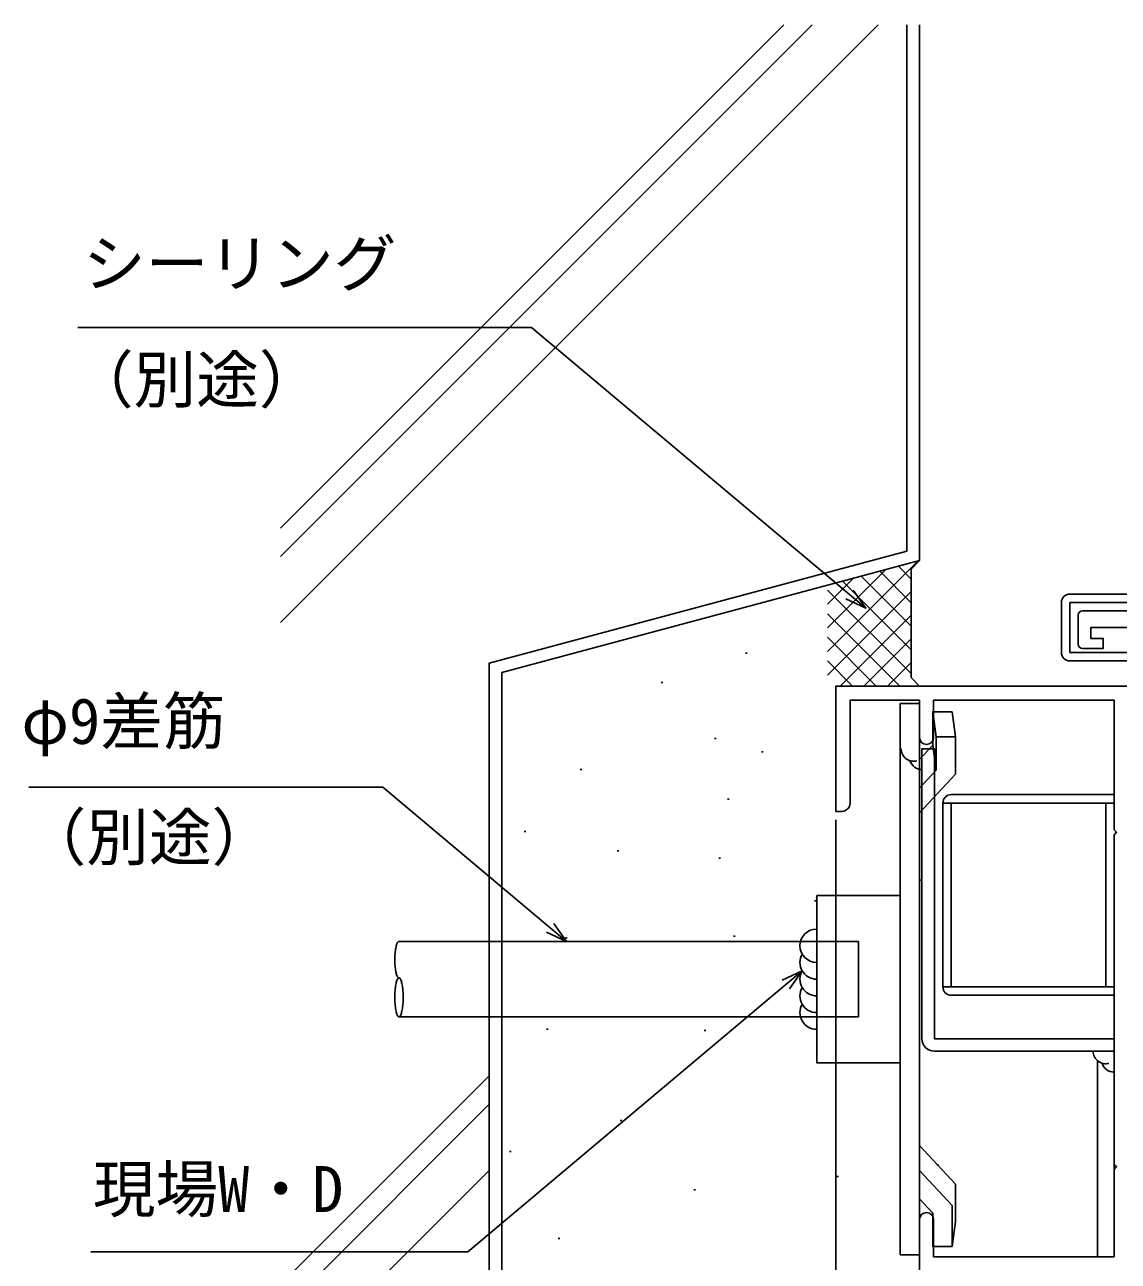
# Model space of a CAD drawing. Units: millimetres, scale not verified. Extents: x -438 to 438, y -344 to 341.
# Drawn here: x -93.5 to 37.4, y -155.4 to -7.4 of the extents above; entities that cross this region are included whole.
import ezdxf
from ezdxf.enums import TextEntityAlignment as Align

# ---------------------------------------------------------------- set-up
doc = ezdxf.new("R2010")
doc.units = ezdxf.units.MM
doc.header["$LTSCALE"] = 2
for name, color, linetype in [('0-2_YKK_11', 7, 'Continuous'), ('0-4_YKK_13', 4, 'Continuous'), ('0-6_YKK_D', 6, 'Continuous'), ('0-8_YSS_K', 3, 'Continuous'), ('0-9_YSS_KE', 3, 'Continuous')]:
    doc.layers.add(name, color=color, linetype=linetype)
doc.styles.add('ＭＳ ゴシック', font='')
doc.styles.get('ＭＳ ゴシック').set_extended_font_data('MS Gothic')

msp = doc.modelspace()

# ---------------------------------------------------------------- linework, layer by layer
at = {"layer": '0-2_YKK_11'}
for p, q in [((32.614, -78.045), (32.614, -81.545)), ((44.614, -77.545), (33.114, -77.545)), ((15.314, -92.695), (15.314, -88.245)), ((15.414, -130.245), (36.914, -130.245)), ((34.914, -131.363), (34.914, -154.845))]:
    msp.add_line(p, q, dxfattribs=at)
for points in [[(33.114, -82.045), (35.614, -82.045), (35.614, -80.845), (34.114, -80.845), (34.114, -79.545), (40.114, -79.545), (40.114, -80.845), (38.614, -80.845), (38.614, -82.045), (41.614, -82.045), (41.614, -79.545), (43.614, -79.545), (43.614, -90.045)], [(4.314, -101.545), (3.614, -101.545), (3.614, -86.545), (38.614, -86.545), (38.614, -142.845), (46.614, -142.845), (46.614, -136.545), (49.114, -136.545), (49.114, -137.545), (48.114, -137.545), (48.114, -142.845), (57.114, -142.845), (57.114, -137.545), (56.114, -137.545), (56.114, -136.545), (58.614, -136.545), (58.614, -156.145), (38.614, -156.145), (38.614, -156.545), (13.614, -156.545), (13.614, -150.395)], [(13.614, -92.695), (13.614, -88.245), (5.314, -88.245), (5.314, -100.545)], [(15.314, -88.245), (36.914, -88.245), (36.914, -103.745), (37.214, -104.045), (36.914, -104.345), (36.914, -143.745), (37.214, -144.045), (36.914, -144.345), (36.914, -154.845)], [(36.914, -128.745), (15.414, -128.745), (15.414, -94.045), (13.914, -94.045), (13.914, -128.745)], [(15.314, -150.395), (15.314, -154.845), (36.914, -154.845), (36.914, -132.745)]]:
    msp.add_lwpolyline(points, dxfattribs=at)
for centre, radius, start, end in [((33.114, -78.045), 0.5, 90, 180), ((33.114, -81.545), 0.5, 180, 270), ((14.464, -92.695), 0.85, 180, 0), ((4.314, -100.545), 1, 270, 360), ((15.414, -128.745), 1.5, 180, 270), ((35.914, -130.245), 1.5, 180, 284.88341), ((36.914, -131.245), 1.5, 196.8745, 270), ((14.464, -150.395), 0.85, 360, 180)]:
    msp.add_arc(centre, radius, start, end, dxfattribs=at)
at = {"layer": '0-4_YKK_13'}
for p, q in [((30.614, -82.545), (30.614, -76.545)), ((31.614, -75.545), (44.983, -75.545)), ((44.983, -76.545), (31.614, -76.545)), ((31.614, -76.545), (31.614, -82.545)), ((31.614, -82.545), (41.314, -82.545)), ((41.314, -83.545), (31.614, -83.545)), ((11.314, -88.62), (11.314, -154.62)), ((11.314, -88.62), (13.614, -88.62)), ((13.614, -88.62), (13.614, -154.62)), ((15.614, -92.62), (15.214, -89.62)), ((17.914, -97.092), (17.914, -92.62)), ((15.214, -93.62), (15.614, -96.62)), ((13.614, -101.723), (17.914, -97.092)), ((16.414, -100.545), (16.414, -122.545)), ((16.414, -100.545), (36.914, -100.545)), ((17.414, -99.545), (36.914, -99.545)), ((17.414, -100.545), (17.414, -122.545)), ((35.914, -100.545), (35.914, -122.545)), ((1.314, -111.62), (11.314, -111.62)), ((-49.139, -118.376), (-49.119, -118.207)), ((-49.119, -118.207), (-49.095, -118.047)), ((-49.095, -118.047), (-49.069, -117.897)), ((-49.069, -117.897), (-49.039, -117.757)), ((-49.039, -117.757), (-49.007, -117.629)), ((-49.007, -117.629), (-48.973, -117.513)), ((-48.973, -117.513), (-48.936, -117.411)), ((-48.936, -117.411), (-48.897, -117.324)), ((-48.897, -117.324), (-48.857, -117.251)), ((-48.857, -117.251), (-48.815, -117.194)), ((-48.815, -117.194), (-48.773, -117.153)), ((-48.773, -117.153), (-48.729, -117.128)), ((-48.729, -117.128), (-48.686, -117.12)), ((6.314, -117.12), (-48.686, -117.12)), ((-49.186, -119.295), (-49.184, -119.105)), ((-49.184, -119.484), (-49.186, -119.295)), ((-49.184, -119.105), (-49.178, -118.917)), ((-49.178, -119.672), (-49.184, -119.484)), ((-49.178, -118.917), (-49.169, -118.732)), ((-49.169, -119.858), (-49.178, -119.672)), ((-49.169, -118.732), (-49.156, -118.551)), ((-49.156, -118.551), (-49.139, -118.376)), ((-49.156, -120.039), (-49.169, -119.858)), ((-49.139, -120.214), (-49.156, -120.039)), ((-49.119, -120.382), (-49.139, -120.214)), ((-49.095, -120.542), (-49.119, -120.382)), ((-49.069, -120.693), (-49.095, -120.542)), ((-49.039, -120.833), (-49.069, -120.693)), ((-49.007, -120.961), (-49.039, -120.833)), ((-48.973, -121.076), (-49.007, -120.961)), ((-48.936, -121.178), (-48.973, -121.076)), ((-48.897, -121.266), (-48.936, -121.178)), ((-48.857, -121.338), (-48.897, -121.266)), ((-49.139, -122.812), (-49.119, -122.632)), ((-49.119, -122.632), (-49.095, -122.461)), ((-49.095, -122.461), (-49.069, -122.3)), ((-49.069, -122.3), (-49.039, -122.151)), ((-49.039, -122.151), (-49.007, -122.014)), ((-49.007, -122.014), (-48.973, -121.89)), ((-48.973, -121.89), (-48.936, -121.781)), ((-48.936, -121.781), (-48.897, -121.687)), ((-48.897, -121.687), (-48.857, -121.61)), ((-48.815, -121.395), (-48.857, -121.338)), ((-48.857, -121.61), (-48.815, -121.549)), ((-48.773, -121.437), (-48.815, -121.395)), ((-48.815, -121.549), (-48.773, -121.505)), ((-48.729, -121.461), (-48.773, -121.437)), ((-48.773, -121.505), (-48.729, -121.478)), ((-48.686, -121.47), (-48.729, -121.461)), ((-48.729, -121.478), (-48.686, -121.47)), ((-48.686, -121.47), (-48.642, -121.478)), ((-48.642, -121.478), (-48.599, -121.505)), ((-48.599, -121.505), (-48.556, -121.549)), ((-48.556, -121.549), (-48.515, -121.61)), ((-48.515, -121.61), (-48.474, -121.687)), ((-48.474, -121.687), (-48.436, -121.781)), ((-48.436, -121.781), (-48.399, -121.89)), ((-48.399, -121.89), (-48.364, -122.014)), ((-48.364, -122.014), (-48.332, -122.151)), ((-48.332, -122.151), (-48.303, -122.3)), ((-48.303, -122.3), (-48.276, -122.461)), ((-48.276, -122.461), (-48.253, -122.632)), ((-48.253, -122.632), (-48.233, -122.812)), ((16.414, -122.545), (36.914, -122.545)), ((-49.186, -123.795), (-49.184, -123.592)), ((-49.184, -123.997), (-49.186, -123.795)), ((-49.184, -123.592), (-49.178, -123.391)), ((-49.178, -124.199), (-49.184, -123.997)), ((-49.178, -123.391), (-49.169, -123.193)), ((-49.169, -124.397), (-49.178, -124.199)), ((-49.169, -123.193), (-49.156, -122.999)), ((-49.156, -122.999), (-49.139, -122.812)), ((-48.233, -122.812), (-48.216, -122.999)), ((-48.216, -122.999), (-48.203, -123.193)), ((-48.203, -123.193), (-48.193, -123.391)), ((-48.193, -124.199), (-48.203, -124.397)), ((-48.193, -123.391), (-48.188, -123.592)), ((-48.188, -123.997), (-48.193, -124.199)), ((-48.188, -123.592), (-48.186, -123.795)), ((-48.186, -123.795), (-48.188, -123.997)), ((17.414, -123.545), (36.914, -123.545)), ((-49.156, -124.59), (-49.169, -124.397)), ((-49.139, -124.777), (-49.156, -124.59)), ((-49.119, -124.957), (-49.139, -124.777)), ((-49.095, -125.128), (-49.119, -124.957)), ((-49.069, -125.289), (-49.095, -125.128)), ((-49.039, -125.439), (-49.069, -125.289)), ((-49.007, -125.576), (-49.039, -125.439)), ((-48.973, -125.699), (-49.007, -125.576)), ((-48.936, -125.808), (-48.973, -125.699)), ((-48.399, -125.699), (-48.436, -125.808)), ((-48.364, -125.576), (-48.399, -125.699)), ((-48.332, -125.439), (-48.364, -125.576)), ((-48.303, -125.289), (-48.332, -125.439)), ((-48.276, -125.128), (-48.303, -125.289)), ((-48.253, -124.957), (-48.276, -125.128)), ((-48.233, -124.777), (-48.253, -124.957)), ((-48.216, -124.59), (-48.233, -124.777)), ((-48.203, -124.397), (-48.216, -124.59)), ((-48.897, -125.902), (-48.936, -125.808)), ((-48.857, -125.98), (-48.897, -125.902)), ((-48.815, -126.041), (-48.857, -125.98)), ((-48.773, -126.085), (-48.815, -126.041)), ((-48.729, -126.111), (-48.773, -126.085)), ((-48.686, -126.12), (-48.729, -126.111)), ((-48.642, -126.111), (-48.686, -126.12)), ((-48.599, -126.085), (-48.642, -126.111)), ((-48.556, -126.041), (-48.599, -126.085)), ((-48.515, -125.98), (-48.556, -126.041)), ((-48.474, -125.902), (-48.515, -125.98)), ((-48.436, -125.808), (-48.474, -125.902)), ((13.614, -141.517), (17.914, -146.148)), ((17.914, -146.148), (17.914, -150.62)), ((17.914, -150.62), (17.514, -153.62)), ((11.314, -154.62), (13.614, -154.62)), ((36.914, -154.845), (34.914, -154.845))]:
    msp.add_line(p, q, dxfattribs=at)
for points in [[(13.614, -98.774), (15.614, -96.62), (15.614, -92.62), (17.914, -92.62), (17.514, -89.62)], [(13.614, -95.343), (15.214, -93.62), (15.214, -89.62), (17.514, -89.62)], [(1.314, -111.62), (1.314, -131.62), (11.314, -131.62)], [(6.314, -117.12), (6.314, -126.12), (-48.686, -126.12)], [(13.614, -144.517), (17.514, -148.717), (17.514, -153.62)], [(13.614, -147.897), (15.214, -149.62), (15.214, -153.62), (17.514, -153.62)]]:
    msp.add_lwpolyline(points, dxfattribs=at)
for centre, radius, start, end in [((31.614, -76.545), 1, 90, 180), ((31.614, -76.545), 1, 90, 180), ((31.614, -82.545), 1, 180, 270), ((12.914, -94.045), 1.5, 180, 284.88341), ((13.914, -95.045), 1.5, 196.8745, 270), ((17.414, -100.545), 1, 90, 180), ((1.314, -117.62), 2, 90, 270), ((1.314, -119.62), 2, 150, 270), ((1.314, -121.62), 2, 150, 270), ((1.314, -123.62), 2, 150, 270), ((17.414, -122.545), 1, 180, 270), ((1.314, -125.62), 2, 150, 270)]:
    msp.add_arc(centre, radius, start, end, dxfattribs=at)
at = {"layer": '0-6_YKK_D'}
msp.add_line((3.614, -102.545), (3.614, -267.545), dxfattribs=at)
for points in [[(7.181, -77.238), (5.228, -75.599), (-32.828, -43.666), (-87.136, -43.666)], [(5.667, -75.075), (7.181, -77.238), (4.788, -76.122)], [(-28.637, -117.12), (-30.588, -115.478), (-50.609, -98.636), (-92.996, -98.636)], [(-30.148, -114.955), (-28.637, -117.12), (-31.028, -116.001)], [(-0.418, -120.62), (-2.37, -122.261), (-40.453, -154.265), (-85.587, -154.265)], [(-2.81, -121.737), (-0.418, -120.62), (-1.93, -122.784)]]:
    msp.add_lwpolyline(points, dxfattribs=at)
at = {"layer": '0-8_YSS_K'}
for p, q in [((-62.855, -67.648), (-2.626, -7.419)), ((-62.855, -71.042), (0.768, -7.419)), ((-62.855, -78.961), (8.687, -7.419)), ((12.115, -7.419), (12.115, -70.394)), ((13.615, -7.419), (13.615, -71.545)), ((12.115, -70.394), (-37.885, -83.791)), ((13.615, -71.545), (-36.385, -84.942)), ((13.42, -71.597), (2.615, -82.403)), ((12.615, -73.746), (11.09, -72.221)), ((9.557, -72.632), (2.615, -79.574)), ((5.693, -73.667), (2.615, -76.746)), ((12.615, -79.403), (6.629, -73.417)), ((12.615, -76.574), (8.859, -72.819)), ((12.615, -85.059), (2.615, -75.059)), ((12.615, -75.231), (2.615, -85.231)), ((12.615, -82.231), (4.398, -74.014)), ((11.271, -86.545), (2.615, -77.888)), ((12.615, -78.059), (4.129, -86.545)), ((8.443, -86.545), (2.615, -80.716)), ((12.615, -80.888), (6.958, -86.545)), ((-7.225, -82.606), (-7.025, -82.606)), ((5.615, -86.545), (2.615, -83.545)), ((12.615, -83.716), (9.786, -86.545)), ((-36.385, -84.942), (-36.385, -308.7)), ((-17.282, -86.135), (-17.082, -86.135)), ((13.615, -86.545), (5.647, -86.545)), ((-10.93, -92.839), (-10.73, -92.839)), ((-5.284, -94.427), (-5.084, -94.427)), ((-26.986, -96.545), (-26.786, -96.545)), ((-9.342, -100.073), (-9.142, -100.073)), ((-33.69, -103.955), (-33.49, -103.955)), ((-22.575, -106.249), (-22.375, -106.249)), ((-10.401, -107.131), (-10.201, -107.131)), ((13.595, -109.777), (13.795, -109.777)), ((1.068, -112.247), (1.268, -112.247)), ((-28.75, -116.658), (-28.55, -116.658)), ((-8.636, -116.482), (-8.436, -116.482)), ((-31.044, -127.597), (-30.844, -127.597)), ((-12.165, -127.774), (-11.965, -127.774)), ((-62.855, -158.157), (-37.885, -133.188)), ((-62.855, -161.551), (-37.885, -136.582)), ((-22.222, -138.537), (-22.022, -138.537)), ((-35.455, -142.242), (-35.255, -142.242)), ((-62.855, -169.471), (-37.885, -144.501)), ((15.712, -143.83), (15.912, -143.83)), ((3.714, -145.241), (3.914, -145.241)), ((-13.4, -146.829), (-13.2, -146.829)), ((-29.632, -152.652), (-29.432, -152.652))]:
    msp.add_line(p, q, dxfattribs=at)
at = {"layer": '0-9_YSS_KE'}
for p, q in [((13.615, -71.545), (12.615, -72.545)), ((12.615, -72.545), (12.615, -85.545)), ((13.615, -86.545), (12.615, -85.545))]:
    msp.add_line(p, q, dxfattribs=at)
msp.add_lwpolyline([(12.115, -7.419), (12.115, -70.394), (-37.885, -83.791), (-37.885, -308.7)], dxfattribs=at)

# ---------------------------------------------------------------- texts
at = {"layer": '0-6_YKK_D', "style": 'ＭＳ ゴシック'}
for s, p in [('シーリング', (-86.5, -40.375)), ('（別途）', (-87.949, -54.281)), ('φ9差筋', (-93.871, -95.13)), ('（別途）', (-93.615, -109.036)), ('現場W・D', (-85.33, -151.133))]:
    msp.add_text(s, height=5.499, dxfattribs=at).set_placement(p, align=Align.BOTTOM_LEFT)

doc.saveas('drawing.dxf')
